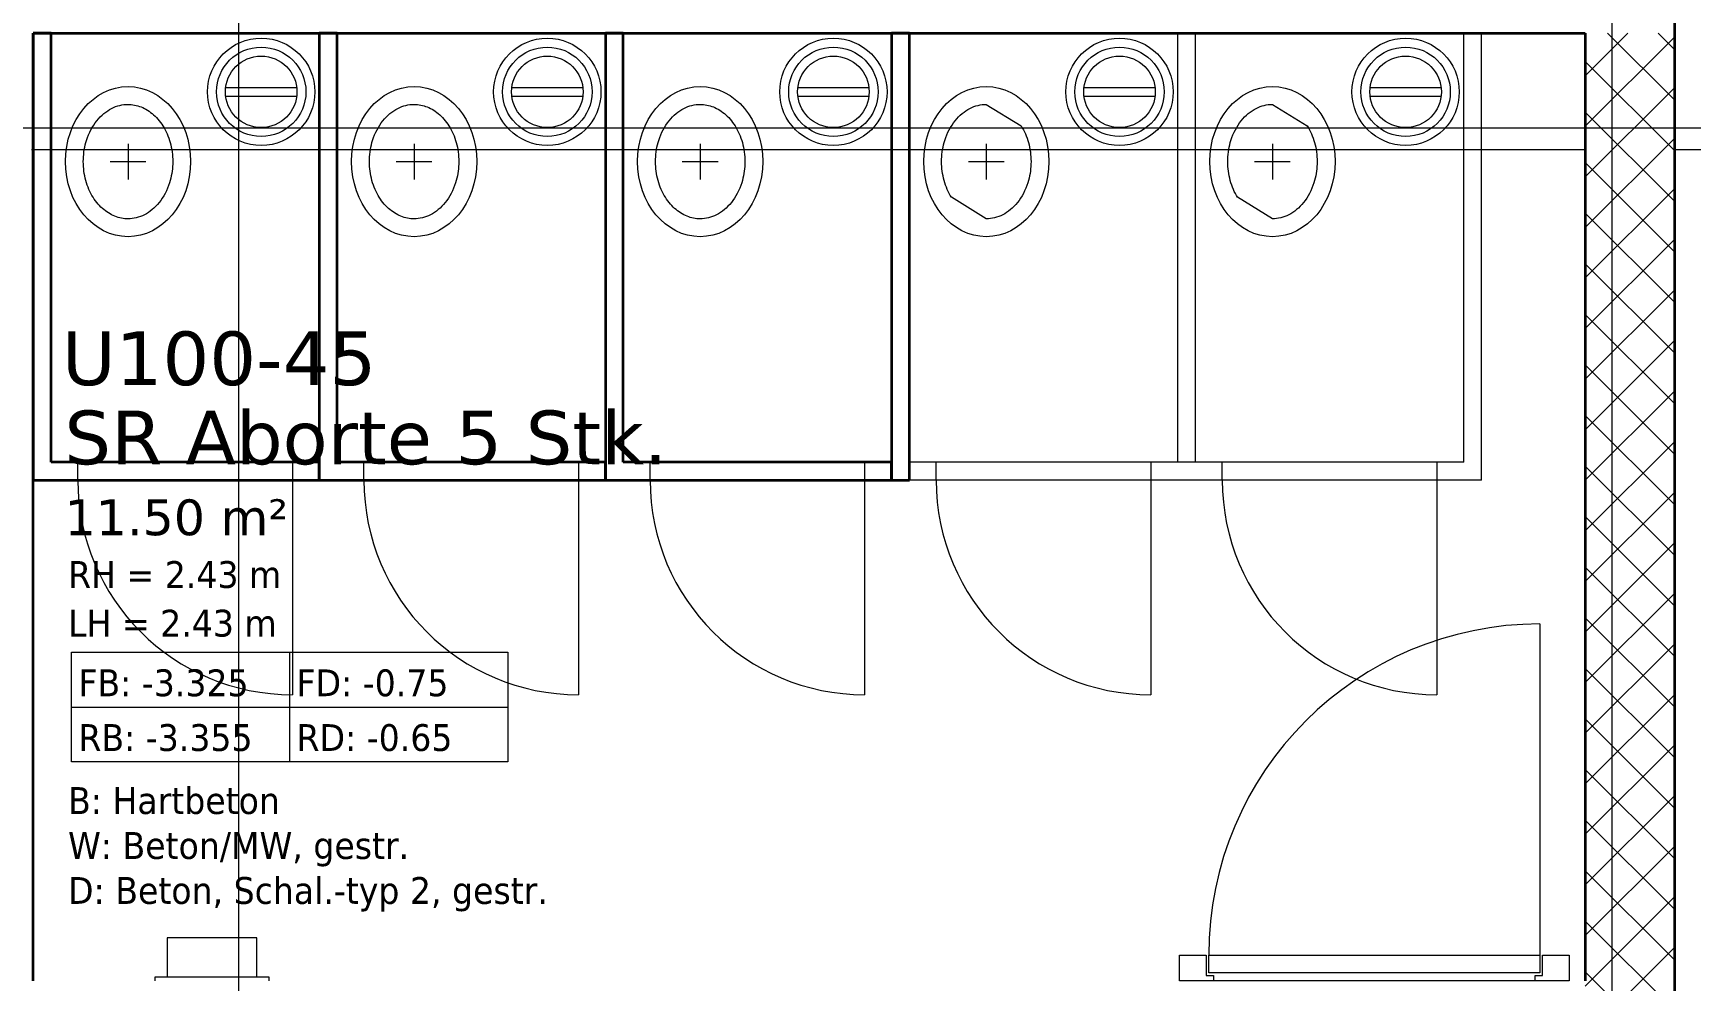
# Model space of a CAD drawing. Extents: x -1907 to 937, y -179 to 966.
# Drawn here: x -510.8 to -418.1, y 677.1 to 730.1 of the extents above; entities that cross this region are included whole.
import ezdxf
from ezdxf.lldxf.tags import DXFTag

# ---------------------------------------------------------------- set-up
doc = ezdxf.new("R2010")
doc.units = 0
doc.layers.get('0').update_dxf_attribs({"lineweight": 13})
for name, color, linetype, lineweight in [('A-AREA-____-IDEN', 7, 'Continuous', 5), ('A-DOOR-____-OTLN', 7, 'Continuous', 9), ('A-DOOR-FRAM-MCUT', 7, 'Continuous', 9), ('A-DOOR-OPNG-OTLN', 7, 'Continuous', 9), ('A-FLOR-____-OVHD', 7, 'Strichpunkt - Fein', 9), ('A-GENM-____-HDLN', 7, '_Verdeckte Linien_', 9), ('A-GENM-____-OTLN', 7, 'Continuous', 9), ('A-WALL-____-MCUT', 7, 'Continuous', 35), ('A-WALL-____-PATT', 7, 'Continuous', 35), ('M-EQPM-____-OTLN', 7, 'Continuous', 9), ('S-GRID-____-OTLN', 7, 'Continuous', 5)]:
    doc.layers.add(name, color=color, linetype=linetype, lineweight=lineweight)
doc.styles.get("Standard").update_dxf_attribs({"font": 'arial.ttf'})
tags = doc.linetypes.add('_Rasterlinie_', pattern=[0.375, 0.2, -0.05, 0.075, -0.05]).pattern_tags.tags
tags[10:11] = [DXFTag(74, 4), DXFTag(75, 0), DXFTag(340, '0'), DXFTag(46, 1.0), DXFTag(50, 0.0), DXFTag(44, 0.0), DXFTag(45, 0.0)]
tags[8:9] = [DXFTag(74, 4), DXFTag(75, 0), DXFTag(340, '0'), DXFTag(46, 1.0), DXFTag(50, 0.0), DXFTag(44, 0.0), DXFTag(45, 0.0)]
tags[6:7] = [DXFTag(74, 4), DXFTag(75, 0), DXFTag(340, '0'), DXFTag(46, 1.0), DXFTag(50, 0.0), DXFTag(44, 0.0), DXFTag(45, 0.0)]
tags[4:5] = [DXFTag(74, 4), DXFTag(75, 0), DXFTag(340, '0'), DXFTag(46, 1.0), DXFTag(50, 0.0), DXFTag(44, 0.0), DXFTag(45, 0.0)]
tags = doc.linetypes.add('_Verdeckte Linien_', pattern=[0.15, 0.1, -0.05]).pattern_tags.tags
tags[6:7] = [DXFTag(74, 4), DXFTag(75, 0), DXFTag(340, '0'), DXFTag(46, 1.0), DXFTag(50, 0.0), DXFTag(44, 0.0), DXFTag(45, 0.0)]
tags[4:5] = [DXFTag(74, 4), DXFTag(75, 0), DXFTag(340, '0'), DXFTag(46, 1.0), DXFTag(50, 0.0), DXFTag(44, 0.0), DXFTag(45, 0.0)]
tags = doc.linetypes.add('Strich Punkt fein', pattern=[0.2, 0.1, -0.05, 0, -0.05]).pattern_tags.tags
tags[10:11] = [DXFTag(74, 4), DXFTag(75, 0), DXFTag(340, '0'), DXFTag(46, 1.0), DXFTag(50, 0.0), DXFTag(44, 0.0), DXFTag(45, 0.0)]
tags[8:9] = [DXFTag(74, 4), DXFTag(75, 0), DXFTag(340, '0'), DXFTag(46, 1.0), DXFTag(50, 0.0), DXFTag(44, 0.0), DXFTag(45, 0.0)]
tags[6:7] = [DXFTag(74, 4), DXFTag(75, 0), DXFTag(340, '0'), DXFTag(46, 1.0), DXFTag(50, 0.0), DXFTag(44, 0.0), DXFTag(45, 0.0)]
tags[4:5] = [DXFTag(74, 4), DXFTag(75, 0), DXFTag(340, '0'), DXFTag(46, 1.0), DXFTag(50, 0.0), DXFTag(44, 0.0), DXFTag(45, 0.0)]
tags = doc.linetypes.add('Strichpunkt - Fein', pattern=[0.2, 0.1, -0.05, 0, -0.05]).pattern_tags.tags
tags[10:11] = [DXFTag(74, 4), DXFTag(75, 0), DXFTag(340, '0'), DXFTag(46, 1.0), DXFTag(50, 0.0), DXFTag(44, 0.0), DXFTag(45, 0.0)]
tags[8:9] = [DXFTag(74, 4), DXFTag(75, 0), DXFTag(340, '0'), DXFTag(46, 1.0), DXFTag(50, 0.0), DXFTag(44, 0.0), DXFTag(45, 0.0)]
tags[6:7] = [DXFTag(74, 4), DXFTag(75, 0), DXFTag(340, '0'), DXFTag(46, 1.0), DXFTag(50, 0.0), DXFTag(44, 0.0), DXFTag(45, 0.0)]
tags[4:5] = [DXFTag(74, 4), DXFTag(75, 0), DXFTag(340, '0'), DXFTag(46, 1.0), DXFTag(50, 0.0), DXFTag(44, 0.0), DXFTag(45, 0.0)]

# ---------------------------------------------------------------- blocks, each defined once
blk = doc.blocks.new('Referenz-A0UJ2810XE', base_point=(-1920.131, -159.413))
at = {"layer": 'A-AREA-____-IDEN', "color": 0, "linetype": 'Continuous', "ltscale": 0.13}
for p, q in [((-508.622, 695.525), (-484.222, 695.525)), ((-508.622, 689.402), (-508.622, 695.525)), ((-496.422, 695.525), (-496.422, 689.402)), ((-484.222, 695.525), (-484.222, 689.402)), ((-508.622, 692.463), (-484.222, 692.463)), ((-484.222, 689.402), (-508.622, 689.402))]:
    blk.add_line(p, q, dxfattribs=at)
at = {"layer": 'A-DOOR-____-OTLN', "color": 0, "linetype": 'Continuous', "ltscale": 0.13}
for p, q in [((-445.021, 678.588), (-426.501, 678.588)), ((-445.021, 677.588), (-445.021, 678.588)), ((-426.501, 678.588), (-426.501, 677.588)), ((-426.501, 677.588), (-445.021, 677.588))]:
    blk.add_line(p, q, dxfattribs=at)
at = {"layer": 'A-DOOR-____-OTLN', "color": 0, "linetype": 'Strich Punkt fein', "ltscale": 0.13}
blk.add_line((-426.761, 677.148), (-444.761, 677.148), dxfattribs=at)
at = {"layer": 'A-DOOR-FRAM-MCUT', "color": 0, "linetype": 'Continuous', "ltscale": 0.13}
for p, q in [((-446.661, 678.588), (-445.161, 678.588)), ((-446.661, 677.148), (-446.661, 678.588)), ((-445.161, 678.588), (-445.161, 677.448)), ((-426.361, 678.588), (-424.861, 678.588)), ((-426.361, 677.448), (-426.361, 678.588)), ((-424.861, 678.588), (-424.861, 677.148)), ((-444.761, 677.148), (-446.661, 677.148)), ((-445.161, 677.448), (-444.761, 677.448)), ((-444.761, 677.448), (-444.761, 677.148)), ((-426.761, 677.148), (-426.761, 677.448)), ((-426.761, 677.448), (-426.361, 677.448)), ((-424.861, 677.148), (-426.761, 677.148))]:
    blk.add_line(p, q, dxfattribs=at)
at = {"layer": 'A-DOOR-OPNG-OTLN', "color": 0, "linetype": 'Continuous', "ltscale": 0.13}
blk.add_line((-426.501, 697.108), (-426.501, 678.588), dxfattribs=at)
blk.add_ellipse((-426.501, 678.588), major_axis=(0, 18.52), ratio=1, start_param=0, end_param=1.570796, dxfattribs=at)
at = {"layer": 'A-FLOR-____-OVHD', "color": 0, "linetype": 'Strichpunkt - Fein', "ltscale": 0.13}
for p, q in [((-876.561, 724.85), (-334.161, 724.85)), ((-510.861, 723.65), (-423.961, 723.65)), ((-418.961, 723.65), (-337.384, 723.65))]:
    blk.add_line(p, q, dxfattribs=at)
at = {"layer": 'A-GENM-____-HDLN', "color": 0, "linetype": '_Verdeckte Linien_', "ltscale": 0.13}
for p, q in [((-445.761, 730.148), (-446.761, 730.148)), ((-446.761, 730.148), (-446.761, 706.148)), ((-445.761, 706.148), (-445.761, 730.148)), ((-429.761, 730.148), (-430.761, 730.148)), ((-430.761, 706.148), (-430.761, 730.148)), ((-429.761, 705.148), (-429.761, 730.148)), ((-452.008, 727.117), (-448.008, 727.117)), ((-436.008, 727.117), (-432.008, 727.117)), ((-452.008, 726.617), (-448.008, 726.617)), ((-436.008, 726.617), (-432.008, 726.617)), ((-457.457, 723.964), (-457.457, 721.964)), ((-441.457, 723.964), (-441.457, 721.964)), ((-458.457, 722.964), (-456.457, 722.964)), ((-442.457, 722.964), (-440.457, 722.964)), ((-430.761, 706.148), (-461.761, 706.148)), ((-460.261, 705.148), (-460.261, 706.148)), ((-448.261, 706.148), (-448.261, 693.148)), ((-444.261, 705.148), (-444.261, 706.148)), ((-432.261, 706.148), (-432.261, 693.148)), ((-429.761, 705.148), (-461.761, 705.148))]:
    blk.add_line(p, q, dxfattribs=at)
at = {"layer": 'A-GENM-____-HDLN', "color": 0, "linetype": 'Continuous'}
for p, q in [((-458.594, 725.809), (-458.485, 725.877)), ((-458.485, 725.877), (-458.374, 725.938)), ((-458.374, 725.938), (-458.261, 725.991)), ((-458.261, 725.991), (-458.148, 726.038)), ((-458.148, 726.038), (-458.034, 726.077)), ((-458.034, 726.077), (-457.919, 726.108)), ((-457.919, 726.108), (-457.804, 726.133)), ((-457.804, 726.133), (-457.688, 726.15)), ((-457.688, 726.15), (-457.573, 726.161)), ((-457.573, 726.161), (-457.457, 726.164)), ((-457.457, 726.164), (-455.506, 724.957)), ((-442.594, 725.809), (-442.485, 725.877)), ((-442.485, 725.877), (-442.374, 725.938)), ((-442.374, 725.938), (-442.261, 725.991)), ((-442.261, 725.991), (-442.148, 726.038)), ((-442.148, 726.038), (-442.034, 726.077)), ((-442.034, 726.077), (-441.919, 726.108)), ((-441.919, 726.108), (-441.804, 726.133)), ((-441.804, 726.133), (-441.688, 726.15)), ((-441.688, 726.15), (-441.573, 726.161)), ((-441.573, 726.161), (-441.457, 726.164)), ((-441.457, 726.164), (-439.506, 724.957)), ((-459.455, 724.878), (-459.375, 725.008)), ((-459.375, 725.008), (-459.29, 725.132)), ((-459.29, 725.132), (-459.2, 725.249)), ((-459.2, 725.249), (-459.107, 725.36)), ((-459.107, 725.36), (-459.01, 725.464)), ((-459.01, 725.464), (-458.91, 725.561)), ((-458.91, 725.561), (-458.807, 725.651)), ((-458.807, 725.651), (-458.702, 725.734)), ((-458.702, 725.734), (-458.594, 725.809)), ((-455.506, 724.957), (-455.443, 724.852)), ((-443.455, 724.878), (-443.375, 725.008)), ((-443.375, 725.008), (-443.29, 725.132)), ((-443.29, 725.132), (-443.2, 725.249)), ((-443.2, 725.249), (-443.107, 725.36)), ((-443.107, 725.36), (-443.01, 725.464)), ((-443.01, 725.464), (-442.91, 725.561)), ((-442.91, 725.561), (-442.807, 725.651)), ((-442.807, 725.651), (-442.702, 725.734)), ((-442.702, 725.734), (-442.594, 725.809)), ((-439.506, 724.957), (-439.443, 724.852)), ((-459.847, 723.898), (-459.813, 724.026)), ((-459.813, 724.026), (-459.776, 724.152)), ((-459.776, 724.152), (-459.723, 724.307)), ((-459.723, 724.307), (-459.665, 724.457)), ((-459.665, 724.457), (-459.6, 724.602)), ((-459.6, 724.602), (-459.53, 724.743)), ((-459.53, 724.743), (-459.455, 724.878)), ((-455.443, 724.852), (-455.383, 724.743)), ((-455.383, 724.743), (-455.327, 724.631)), ((-455.327, 724.631), (-455.274, 724.516)), ((-455.274, 724.516), (-455.225, 724.397)), ((-455.225, 724.397), (-455.179, 724.276)), ((-455.179, 724.276), (-455.138, 724.152)), ((-455.138, 724.152), (-455.1, 724.026)), ((-455.1, 724.026), (-455.067, 723.898)), ((-443.847, 723.898), (-443.813, 724.026)), ((-443.813, 724.026), (-443.776, 724.152)), ((-443.776, 724.152), (-443.723, 724.307)), ((-443.723, 724.307), (-443.665, 724.457)), ((-443.665, 724.457), (-443.6, 724.602)), ((-443.6, 724.602), (-443.53, 724.743)), ((-443.53, 724.743), (-443.455, 724.878)), ((-439.443, 724.852), (-439.383, 724.743)), ((-439.383, 724.743), (-439.327, 724.631)), ((-439.327, 724.631), (-439.274, 724.516)), ((-439.274, 724.516), (-439.225, 724.397)), ((-439.225, 724.397), (-439.179, 724.276)), ((-439.179, 724.276), (-439.138, 724.152)), ((-439.138, 724.152), (-439.1, 724.026)), ((-439.1, 724.026), (-439.067, 723.898)), ((-459.957, 722.964), (-459.955, 723.1)), ((-459.955, 723.1), (-459.948, 723.235)), ((-459.948, 723.235), (-459.936, 723.37)), ((-459.936, 723.37), (-459.921, 723.504)), ((-459.921, 723.504), (-459.9, 723.637)), ((-459.9, 723.637), (-459.876, 723.768)), ((-459.876, 723.768), (-459.847, 723.898)), ((-455.067, 723.898), (-455.038, 723.768)), ((-455.038, 723.768), (-455.014, 723.637)), ((-455.014, 723.637), (-454.993, 723.504)), ((-454.993, 723.504), (-454.977, 723.37)), ((-454.977, 723.37), (-454.966, 723.235)), ((-454.966, 723.235), (-454.959, 723.1)), ((-454.959, 723.1), (-454.957, 722.964)), ((-443.957, 722.964), (-443.955, 723.1)), ((-443.955, 723.1), (-443.948, 723.235)), ((-443.948, 723.235), (-443.936, 723.37)), ((-443.936, 723.37), (-443.921, 723.504)), ((-443.921, 723.504), (-443.9, 723.637)), ((-443.9, 723.637), (-443.876, 723.768)), ((-443.876, 723.768), (-443.847, 723.898)), ((-439.067, 723.898), (-439.038, 723.768)), ((-439.038, 723.768), (-439.014, 723.637)), ((-439.014, 723.637), (-438.993, 723.504)), ((-438.993, 723.504), (-438.977, 723.37)), ((-438.977, 723.37), (-438.966, 723.235)), ((-438.966, 723.235), (-438.959, 723.1)), ((-438.959, 723.1), (-438.957, 722.964)), ((-459.955, 722.829), (-459.957, 722.964)), ((-459.948, 722.694), (-459.955, 722.829)), ((-459.936, 722.559), (-459.948, 722.694)), ((-459.921, 722.425), (-459.936, 722.559)), ((-459.9, 722.292), (-459.921, 722.425)), ((-459.876, 722.161), (-459.9, 722.292)), ((-455.013, 722.292), (-455.038, 722.16)), ((-454.993, 722.425), (-455.013, 722.292)), ((-454.977, 722.559), (-454.993, 722.425)), ((-454.966, 722.694), (-454.977, 722.559)), ((-454.959, 722.829), (-454.966, 722.694)), ((-454.957, 722.964), (-454.959, 722.829)), ((-443.955, 722.829), (-443.957, 722.964)), ((-443.948, 722.694), (-443.955, 722.829)), ((-443.936, 722.559), (-443.948, 722.694)), ((-443.921, 722.425), (-443.936, 722.559)), ((-443.9, 722.292), (-443.921, 722.425)), ((-443.876, 722.161), (-443.9, 722.292)), ((-439.013, 722.292), (-439.038, 722.16)), ((-438.993, 722.425), (-439.013, 722.292)), ((-438.977, 722.559), (-438.993, 722.425)), ((-438.966, 722.694), (-438.977, 722.559)), ((-438.959, 722.829), (-438.966, 722.694)), ((-438.957, 722.964), (-438.959, 722.829)), ((-459.847, 722.031), (-459.876, 722.161)), ((-459.813, 721.902), (-459.847, 722.031)), ((-459.776, 721.776), (-459.813, 721.902)), ((-459.734, 721.653), (-459.776, 721.776)), ((-459.689, 721.532), (-459.734, 721.653)), ((-459.64, 721.413), (-459.689, 721.532)), ((-459.587, 721.298), (-459.64, 721.413)), ((-459.53, 721.186), (-459.587, 721.298)), ((-455.313, 721.327), (-455.384, 721.186)), ((-455.249, 721.472), (-455.313, 721.327)), ((-455.19, 721.622), (-455.249, 721.472)), ((-455.138, 721.776), (-455.19, 721.622)), ((-455.1, 721.902), (-455.138, 721.776)), ((-455.067, 722.031), (-455.1, 721.902)), ((-455.038, 722.16), (-455.067, 722.031)), ((-443.847, 722.031), (-443.876, 722.161)), ((-443.813, 721.902), (-443.847, 722.031)), ((-443.776, 721.776), (-443.813, 721.902)), ((-443.734, 721.653), (-443.776, 721.776)), ((-443.689, 721.532), (-443.734, 721.653)), ((-443.64, 721.413), (-443.689, 721.532)), ((-443.587, 721.298), (-443.64, 721.413)), ((-443.53, 721.186), (-443.587, 721.298)), ((-439.313, 721.327), (-439.384, 721.186)), ((-439.249, 721.472), (-439.313, 721.327)), ((-439.19, 721.622), (-439.249, 721.472)), ((-439.138, 721.776), (-439.19, 721.622)), ((-439.1, 721.902), (-439.138, 721.776)), ((-439.067, 722.031), (-439.1, 721.902)), ((-439.038, 722.16), (-439.067, 722.031)), ((-459.471, 721.077), (-459.53, 721.186)), ((-459.407, 720.972), (-459.471, 721.077)), ((-457.457, 719.764), (-459.407, 720.972)), ((-456.004, 720.368), (-456.107, 720.278)), ((-455.904, 720.465), (-456.004, 720.368)), ((-455.807, 720.569), (-455.904, 720.465)), ((-455.713, 720.68), (-455.807, 720.569)), ((-455.624, 720.797), (-455.713, 720.68)), ((-455.539, 720.921), (-455.624, 720.797)), ((-455.459, 721.051), (-455.539, 720.921)), ((-455.384, 721.186), (-455.459, 721.051)), ((-443.471, 721.077), (-443.53, 721.186)), ((-443.407, 720.972), (-443.471, 721.077)), ((-441.457, 719.764), (-443.407, 720.972)), ((-440.004, 720.368), (-440.107, 720.278)), ((-439.904, 720.465), (-440.004, 720.368)), ((-439.807, 720.569), (-439.904, 720.465)), ((-439.713, 720.68), (-439.807, 720.569)), ((-439.624, 720.797), (-439.713, 720.68)), ((-439.539, 720.921), (-439.624, 720.797)), ((-439.459, 721.051), (-439.539, 720.921)), ((-439.384, 721.186), (-439.459, 721.051)), ((-457.341, 719.768), (-457.457, 719.764)), ((-457.225, 719.778), (-457.341, 719.768)), ((-457.11, 719.796), (-457.225, 719.778)), ((-456.995, 719.82), (-457.11, 719.796)), ((-456.88, 719.852), (-456.995, 719.82)), ((-456.766, 719.891), (-456.88, 719.852)), ((-456.653, 719.937), (-456.766, 719.891)), ((-456.54, 719.991), (-456.653, 719.937)), ((-456.429, 720.052), (-456.54, 719.991)), ((-456.32, 720.12), (-456.429, 720.052)), ((-456.212, 720.195), (-456.32, 720.12)), ((-456.107, 720.278), (-456.212, 720.195)), ((-441.341, 719.768), (-441.457, 719.764)), ((-441.225, 719.778), (-441.341, 719.768)), ((-441.11, 719.796), (-441.225, 719.778)), ((-440.995, 719.82), (-441.11, 719.796)), ((-440.88, 719.852), (-440.995, 719.82)), ((-440.766, 719.891), (-440.88, 719.852)), ((-440.653, 719.937), (-440.766, 719.891)), ((-440.54, 719.991), (-440.653, 719.937)), ((-440.429, 720.052), (-440.54, 719.991)), ((-440.32, 720.12), (-440.429, 720.052)), ((-440.212, 720.195), (-440.32, 720.12)), ((-440.107, 720.278), (-440.212, 720.195))]:
    blk.add_line(p, q, dxfattribs=at)
at = {"layer": 'A-GENM-____-HDLN', "color": 0, "linetype": '_Verdeckte Linien_', "ltscale": 0.13}
for centre, radius in [((-450.008, 726.867), 3), ((-434.008, 726.867), 3), ((-450.008, 726.867), 2.5), ((-450.008, 726.867), 2), ((-434.008, 726.867), 2.5), ((-434.008, 726.867), 2)]:
    blk.add_circle(centre, radius, dxfattribs=at)
for centre in [(-457.457, 722.964), (-441.457, 722.964)]:
    blk.add_ellipse(centre, major_axis=(0, 4.2), ratio=0.833333, dxfattribs=at)
for centre in [(-448.261, 705.148), (-432.261, 705.148)]:
    blk.add_ellipse(centre, major_axis=(-12, 0), ratio=1, start_param=0, end_param=1.570796, dxfattribs=at)
at = {"layer": 'A-GENM-____-OTLN', "color": 0, "linetype": 'Continuous', "ltscale": 0.13}
for p, q in [((-500.008, 727.117), (-496.008, 727.117)), ((-484.008, 727.117), (-480.008, 727.117)), ((-468.008, 727.117), (-464.008, 727.117)), ((-506.594, 725.809), (-506.485, 725.877)), ((-506.485, 725.877), (-506.374, 725.938)), ((-506.374, 725.938), (-506.261, 725.991)), ((-506.261, 725.991), (-506.148, 726.038)), ((-506.148, 726.038), (-506.034, 726.077)), ((-506.034, 726.077), (-505.919, 726.108)), ((-505.919, 726.108), (-505.804, 726.133)), ((-505.804, 726.133), (-505.688, 726.15)), ((-505.688, 726.15), (-505.573, 726.161)), ((-505.573, 726.161), (-505.457, 726.164)), ((-505.457, 726.164), (-505.364, 726.162)), ((-505.364, 726.162), (-505.272, 726.155)), ((-505.272, 726.155), (-505.179, 726.144)), ((-505.179, 726.144), (-505.087, 726.129)), ((-505.087, 726.129), (-504.995, 726.108)), ((-504.995, 726.108), (-504.903, 726.083)), ((-504.903, 726.083), (-504.811, 726.054)), ((-504.811, 726.054), (-504.72, 726.02)), ((-504.72, 726.02), (-504.63, 725.981)), ((-504.63, 725.981), (-504.54, 725.938)), ((-504.54, 725.938), (-504.451, 725.89)), ((-504.451, 725.89), (-504.363, 725.837)), ((-500.008, 726.617), (-496.008, 726.617)), ((-490.594, 725.809), (-490.485, 725.877)), ((-490.485, 725.877), (-490.374, 725.938)), ((-490.374, 725.938), (-490.261, 725.991)), ((-490.261, 725.991), (-490.148, 726.038)), ((-490.148, 726.038), (-490.034, 726.077)), ((-490.034, 726.077), (-489.919, 726.108)), ((-489.919, 726.108), (-489.804, 726.133)), ((-489.804, 726.133), (-489.688, 726.15)), ((-489.688, 726.15), (-489.573, 726.161)), ((-489.573, 726.161), (-489.457, 726.164)), ((-489.457, 726.164), (-489.364, 726.162)), ((-489.364, 726.162), (-489.272, 726.155)), ((-489.272, 726.155), (-489.179, 726.144)), ((-489.179, 726.144), (-489.087, 726.129)), ((-489.087, 726.129), (-488.995, 726.108)), ((-488.995, 726.108), (-488.903, 726.083)), ((-488.903, 726.083), (-488.811, 726.054)), ((-488.811, 726.054), (-488.72, 726.02)), ((-488.72, 726.02), (-488.63, 725.981)), ((-488.63, 725.981), (-488.54, 725.938)), ((-488.54, 725.938), (-488.451, 725.89)), ((-488.451, 725.89), (-488.363, 725.837)), ((-484.008, 726.617), (-480.008, 726.617)), ((-474.594, 725.809), (-474.485, 725.877)), ((-474.485, 725.877), (-474.374, 725.938)), ((-474.374, 725.938), (-474.261, 725.991)), ((-474.261, 725.991), (-474.148, 726.038)), ((-474.148, 726.038), (-474.034, 726.077)), ((-474.034, 726.077), (-473.919, 726.108)), ((-473.919, 726.108), (-473.804, 726.133)), ((-473.804, 726.133), (-473.688, 726.15)), ((-473.688, 726.15), (-473.573, 726.161)), ((-473.573, 726.161), (-473.457, 726.164)), ((-473.457, 726.164), (-473.364, 726.162)), ((-473.364, 726.162), (-473.272, 726.155)), ((-473.272, 726.155), (-473.179, 726.144)), ((-473.179, 726.144), (-473.087, 726.129)), ((-473.087, 726.129), (-472.995, 726.108)), ((-472.995, 726.108), (-472.903, 726.083)), ((-472.903, 726.083), (-472.811, 726.054)), ((-472.811, 726.054), (-472.72, 726.02)), ((-472.72, 726.02), (-472.63, 725.981)), ((-472.63, 725.981), (-472.54, 725.938)), ((-472.54, 725.938), (-472.451, 725.89)), ((-472.451, 725.89), (-472.363, 725.837)), ((-468.008, 726.617), (-464.008, 726.617)), ((-507.455, 724.878), (-507.375, 725.008)), ((-507.375, 725.008), (-507.29, 725.132)), ((-507.29, 725.132), (-507.2, 725.249)), ((-507.2, 725.249), (-507.107, 725.36)), ((-507.107, 725.36), (-507.01, 725.464)), ((-507.01, 725.464), (-506.91, 725.561)), ((-506.91, 725.561), (-506.807, 725.651)), ((-506.807, 725.651), (-506.702, 725.734)), ((-506.702, 725.734), (-506.594, 725.809)), ((-504.363, 725.837), (-504.276, 725.78)), ((-504.276, 725.78), (-504.191, 725.718)), ((-504.191, 725.718), (-504.107, 725.651)), ((-504.107, 725.651), (-504.024, 725.579)), ((-504.024, 725.579), (-503.943, 725.503)), ((-503.943, 725.503), (-503.864, 725.423)), ((-503.864, 725.423), (-503.788, 725.338)), ((-503.788, 725.338), (-503.713, 725.249)), ((-503.713, 725.249), (-503.642, 725.156)), ((-503.642, 725.156), (-503.573, 725.058)), ((-503.573, 725.058), (-503.506, 724.957)), ((-503.506, 724.957), (-503.443, 724.852)), ((-491.455, 724.878), (-491.375, 725.008)), ((-491.375, 725.008), (-491.29, 725.132)), ((-491.29, 725.132), (-491.2, 725.249)), ((-491.2, 725.249), (-491.107, 725.36)), ((-491.107, 725.36), (-491.01, 725.464)), ((-491.01, 725.464), (-490.91, 725.561)), ((-490.91, 725.561), (-490.807, 725.651)), ((-490.807, 725.651), (-490.702, 725.734)), ((-490.702, 725.734), (-490.594, 725.809)), ((-488.363, 725.837), (-488.276, 725.78)), ((-488.276, 725.78), (-488.191, 725.718)), ((-488.191, 725.718), (-488.107, 725.651)), ((-488.107, 725.651), (-488.024, 725.579)), ((-488.024, 725.579), (-487.943, 725.503)), ((-487.943, 725.503), (-487.864, 725.423)), ((-487.864, 725.423), (-487.788, 725.338)), ((-487.788, 725.338), (-487.713, 725.249)), ((-487.713, 725.249), (-487.642, 725.156)), ((-487.642, 725.156), (-487.573, 725.058)), ((-487.573, 725.058), (-487.506, 724.957)), ((-487.506, 724.957), (-487.443, 724.852)), ((-475.455, 724.878), (-475.375, 725.008)), ((-475.375, 725.008), (-475.29, 725.132)), ((-475.29, 725.132), (-475.2, 725.249)), ((-475.2, 725.249), (-475.107, 725.36)), ((-475.107, 725.36), (-475.01, 725.464)), ((-475.01, 725.464), (-474.91, 725.561)), ((-474.91, 725.561), (-474.807, 725.651)), ((-474.807, 725.651), (-474.702, 725.734)), ((-474.702, 725.734), (-474.594, 725.809)), ((-472.363, 725.837), (-472.276, 725.78)), ((-472.276, 725.78), (-472.191, 725.718)), ((-472.191, 725.718), (-472.107, 725.651)), ((-472.107, 725.651), (-472.024, 725.579)), ((-472.024, 725.579), (-471.943, 725.503)), ((-471.943, 725.503), (-471.864, 725.423)), ((-471.864, 725.423), (-471.788, 725.338)), ((-471.788, 725.338), (-471.713, 725.249)), ((-471.713, 725.249), (-471.642, 725.156)), ((-471.642, 725.156), (-471.573, 725.058)), ((-471.573, 725.058), (-471.506, 724.957)), ((-471.506, 724.957), (-471.443, 724.852)), ((-507.847, 723.898), (-507.813, 724.026)), ((-507.813, 724.026), (-507.776, 724.152)), ((-507.776, 724.152), (-507.723, 724.307)), ((-507.723, 724.307), (-507.665, 724.457)), ((-507.665, 724.457), (-507.6, 724.602)), ((-507.6, 724.602), (-507.53, 724.743)), ((-507.53, 724.743), (-507.455, 724.878)), ((-503.443, 724.852), (-503.383, 724.743)), ((-503.383, 724.743), (-503.327, 724.631)), ((-503.327, 724.631), (-503.274, 724.516)), ((-503.274, 724.516), (-503.225, 724.397)), ((-503.225, 724.397), (-503.179, 724.276)), ((-503.179, 724.276), (-503.138, 724.152)), ((-503.138, 724.152), (-503.1, 724.026)), ((-503.1, 724.026), (-503.067, 723.898)), ((-491.847, 723.898), (-491.813, 724.026)), ((-491.813, 724.026), (-491.776, 724.152)), ((-491.776, 724.152), (-491.723, 724.307)), ((-491.723, 724.307), (-491.665, 724.457)), ((-491.665, 724.457), (-491.6, 724.602)), ((-491.6, 724.602), (-491.53, 724.743)), ((-491.53, 724.743), (-491.455, 724.878)), ((-487.443, 724.852), (-487.383, 724.743)), ((-487.383, 724.743), (-487.327, 724.631)), ((-487.327, 724.631), (-487.274, 724.516)), ((-487.274, 724.516), (-487.225, 724.397)), ((-487.225, 724.397), (-487.179, 724.276)), ((-487.179, 724.276), (-487.138, 724.152)), ((-487.138, 724.152), (-487.1, 724.026)), ((-487.1, 724.026), (-487.067, 723.898)), ((-475.847, 723.898), (-475.813, 724.026)), ((-475.813, 724.026), (-475.776, 724.152)), ((-475.776, 724.152), (-475.723, 724.307)), ((-475.723, 724.307), (-475.665, 724.457)), ((-475.665, 724.457), (-475.6, 724.602)), ((-475.6, 724.602), (-475.53, 724.743)), ((-475.53, 724.743), (-475.455, 724.878)), ((-471.443, 724.852), (-471.383, 724.743)), ((-471.383, 724.743), (-471.327, 724.631)), ((-471.327, 724.631), (-471.274, 724.516)), ((-471.274, 724.516), (-471.225, 724.397)), ((-471.225, 724.397), (-471.179, 724.276)), ((-471.179, 724.276), (-471.138, 724.152)), ((-471.138, 724.152), (-471.1, 724.026)), ((-471.1, 724.026), (-471.067, 723.898)), ((-507.957, 722.964), (-507.955, 723.1)), ((-507.955, 723.1), (-507.948, 723.235)), ((-507.948, 723.235), (-507.936, 723.37)), ((-507.936, 723.37), (-507.921, 723.504)), ((-507.921, 723.504), (-507.9, 723.637)), ((-507.9, 723.637), (-507.876, 723.768)), ((-507.876, 723.768), (-507.847, 723.898)), ((-505.457, 723.964), (-505.457, 721.964)), ((-503.067, 723.898), (-503.038, 723.768)), ((-503.038, 723.768), (-503.014, 723.637)), ((-503.014, 723.637), (-502.993, 723.504)), ((-502.993, 723.504), (-502.977, 723.37)), ((-502.977, 723.37), (-502.966, 723.235)), ((-502.966, 723.235), (-502.959, 723.1)), ((-502.959, 723.1), (-502.957, 722.964)), ((-491.957, 722.964), (-491.955, 723.1)), ((-491.955, 723.1), (-491.948, 723.235)), ((-491.948, 723.235), (-491.936, 723.37)), ((-491.936, 723.37), (-491.921, 723.504)), ((-491.921, 723.504), (-491.9, 723.637)), ((-491.9, 723.637), (-491.876, 723.768)), ((-491.876, 723.768), (-491.847, 723.898)), ((-489.457, 723.964), (-489.457, 721.964)), ((-487.067, 723.898), (-487.038, 723.768)), ((-487.038, 723.768), (-487.014, 723.637)), ((-487.014, 723.637), (-486.993, 723.504)), ((-486.993, 723.504), (-486.977, 723.37)), ((-486.977, 723.37), (-486.966, 723.235)), ((-486.966, 723.235), (-486.959, 723.1)), ((-486.959, 723.1), (-486.957, 722.964)), ((-475.957, 722.964), (-475.955, 723.1)), ((-475.955, 723.1), (-475.948, 723.235)), ((-475.948, 723.235), (-475.936, 723.37)), ((-475.936, 723.37), (-475.921, 723.504)), ((-475.921, 723.504), (-475.9, 723.637)), ((-475.9, 723.637), (-475.876, 723.768)), ((-475.876, 723.768), (-475.847, 723.898)), ((-473.457, 723.964), (-473.457, 721.964)), ((-471.067, 723.898), (-471.038, 723.768)), ((-471.038, 723.768), (-471.014, 723.637)), ((-471.014, 723.637), (-470.993, 723.504)), ((-470.993, 723.504), (-470.977, 723.37)), ((-470.977, 723.37), (-470.966, 723.235)), ((-470.966, 723.235), (-470.959, 723.1)), ((-470.959, 723.1), (-470.957, 722.964)), ((-507.955, 722.829), (-507.957, 722.964)), ((-507.948, 722.694), (-507.955, 722.829)), ((-507.936, 722.559), (-507.948, 722.694)), ((-507.921, 722.425), (-507.936, 722.559)), ((-507.9, 722.292), (-507.921, 722.425)), ((-507.876, 722.161), (-507.9, 722.292)), ((-506.457, 722.964), (-504.457, 722.964)), ((-503.013, 722.292), (-503.038, 722.16)), ((-502.993, 722.425), (-503.013, 722.292)), ((-502.977, 722.559), (-502.993, 722.425)), ((-502.966, 722.694), (-502.977, 722.559)), ((-502.959, 722.829), (-502.966, 722.694)), ((-502.957, 722.964), (-502.959, 722.829)), ((-491.955, 722.829), (-491.957, 722.964)), ((-491.948, 722.694), (-491.955, 722.829)), ((-491.936, 722.559), (-491.948, 722.694)), ((-491.921, 722.425), (-491.936, 722.559)), ((-491.9, 722.292), (-491.921, 722.425)), ((-491.876, 722.161), (-491.9, 722.292)), ((-490.457, 722.964), (-488.457, 722.964)), ((-487.013, 722.292), (-487.038, 722.16)), ((-486.993, 722.425), (-487.013, 722.292)), ((-486.977, 722.559), (-486.993, 722.425)), ((-486.966, 722.694), (-486.977, 722.559)), ((-486.959, 722.829), (-486.966, 722.694)), ((-486.957, 722.964), (-486.959, 722.829)), ((-475.955, 722.829), (-475.957, 722.964)), ((-475.948, 722.694), (-475.955, 722.829)), ((-475.936, 722.559), (-475.948, 722.694)), ((-475.921, 722.425), (-475.936, 722.559)), ((-475.9, 722.292), (-475.921, 722.425)), ((-475.876, 722.161), (-475.9, 722.292)), ((-474.457, 722.964), (-472.457, 722.964)), ((-471.013, 722.292), (-471.038, 722.16)), ((-470.993, 722.425), (-471.013, 722.292)), ((-470.977, 722.559), (-470.993, 722.425)), ((-470.966, 722.694), (-470.977, 722.559)), ((-470.959, 722.829), (-470.966, 722.694)), ((-470.957, 722.964), (-470.959, 722.829)), ((-507.847, 722.031), (-507.876, 722.161)), ((-507.813, 721.902), (-507.847, 722.031)), ((-507.776, 721.776), (-507.813, 721.902)), ((-507.734, 721.653), (-507.776, 721.776)), ((-507.689, 721.532), (-507.734, 721.653)), ((-507.64, 721.413), (-507.689, 721.532)), ((-507.587, 721.298), (-507.64, 721.413)), ((-507.53, 721.186), (-507.587, 721.298)), ((-503.313, 721.327), (-503.384, 721.186)), ((-503.249, 721.472), (-503.313, 721.327)), ((-503.19, 721.622), (-503.249, 721.472)), ((-503.138, 721.776), (-503.19, 721.622)), ((-503.1, 721.902), (-503.138, 721.776)), ((-503.067, 722.031), (-503.1, 721.902)), ((-503.038, 722.16), (-503.067, 722.031)), ((-491.847, 722.031), (-491.876, 722.161)), ((-491.813, 721.902), (-491.847, 722.031)), ((-491.776, 721.776), (-491.813, 721.902)), ((-491.734, 721.653), (-491.776, 721.776)), ((-491.689, 721.532), (-491.734, 721.653)), ((-491.64, 721.413), (-491.689, 721.532)), ((-491.587, 721.298), (-491.64, 721.413)), ((-491.53, 721.186), (-491.587, 721.298)), ((-487.313, 721.327), (-487.384, 721.186)), ((-487.249, 721.472), (-487.313, 721.327)), ((-487.19, 721.622), (-487.249, 721.472)), ((-487.138, 721.776), (-487.19, 721.622)), ((-487.1, 721.902), (-487.138, 721.776)), ((-487.067, 722.031), (-487.1, 721.902)), ((-487.038, 722.16), (-487.067, 722.031)), ((-475.847, 722.031), (-475.876, 722.161)), ((-475.813, 721.902), (-475.847, 722.031)), ((-475.776, 721.776), (-475.813, 721.902)), ((-475.734, 721.653), (-475.776, 721.776)), ((-475.689, 721.532), (-475.734, 721.653)), ((-475.64, 721.413), (-475.689, 721.532)), ((-475.587, 721.298), (-475.64, 721.413)), ((-475.53, 721.186), (-475.587, 721.298)), ((-471.313, 721.327), (-471.384, 721.186)), ((-471.249, 721.472), (-471.313, 721.327)), ((-471.19, 721.622), (-471.249, 721.472)), ((-471.138, 721.776), (-471.19, 721.622)), ((-471.1, 721.902), (-471.138, 721.776)), ((-471.067, 722.031), (-471.1, 721.902)), ((-471.038, 722.16), (-471.067, 722.031)), ((-507.471, 721.077), (-507.53, 721.186)), ((-507.407, 720.972), (-507.471, 721.077)), ((-507.341, 720.871), (-507.407, 720.972)), ((-507.272, 720.773), (-507.341, 720.871)), ((-507.2, 720.68), (-507.272, 720.773)), ((-507.126, 720.591), (-507.2, 720.68)), ((-507.049, 720.506), (-507.126, 720.591)), ((-506.971, 720.425), (-507.049, 720.506)), ((-506.89, 720.349), (-506.971, 720.425)), ((-506.807, 720.278), (-506.89, 720.349)), ((-504.004, 720.368), (-504.107, 720.278)), ((-503.904, 720.465), (-504.004, 720.368)), ((-503.807, 720.569), (-503.904, 720.465)), ((-503.713, 720.68), (-503.807, 720.569)), ((-503.624, 720.797), (-503.713, 720.68)), ((-503.539, 720.921), (-503.624, 720.797)), ((-503.459, 721.051), (-503.539, 720.921)), ((-503.384, 721.186), (-503.459, 721.051)), ((-491.471, 721.077), (-491.53, 721.186)), ((-491.407, 720.972), (-491.471, 721.077)), ((-491.341, 720.871), (-491.407, 720.972)), ((-491.272, 720.773), (-491.341, 720.871)), ((-491.2, 720.68), (-491.272, 720.773)), ((-491.126, 720.591), (-491.2, 720.68)), ((-491.049, 720.506), (-491.126, 720.591)), ((-490.971, 720.425), (-491.049, 720.506)), ((-490.89, 720.349), (-490.971, 720.425)), ((-490.807, 720.278), (-490.89, 720.349)), ((-488.004, 720.368), (-488.107, 720.278)), ((-487.904, 720.465), (-488.004, 720.368)), ((-487.807, 720.569), (-487.904, 720.465)), ((-487.713, 720.68), (-487.807, 720.569)), ((-487.624, 720.797), (-487.713, 720.68)), ((-487.539, 720.921), (-487.624, 720.797)), ((-487.459, 721.051), (-487.539, 720.921)), ((-487.384, 721.186), (-487.459, 721.051)), ((-475.471, 721.077), (-475.53, 721.186)), ((-475.407, 720.972), (-475.471, 721.077)), ((-475.341, 720.871), (-475.407, 720.972)), ((-475.272, 720.773), (-475.341, 720.871)), ((-475.2, 720.68), (-475.272, 720.773)), ((-475.126, 720.591), (-475.2, 720.68)), ((-475.049, 720.506), (-475.126, 720.591)), ((-474.971, 720.425), (-475.049, 720.506)), ((-474.89, 720.349), (-474.971, 720.425)), ((-474.807, 720.278), (-474.89, 720.349)), ((-472.004, 720.368), (-472.107, 720.278)), ((-471.904, 720.465), (-472.004, 720.368)), ((-471.807, 720.569), (-471.904, 720.465)), ((-471.713, 720.68), (-471.807, 720.569)), ((-471.624, 720.797), (-471.713, 720.68)), ((-471.539, 720.921), (-471.624, 720.797)), ((-471.459, 721.051), (-471.539, 720.921)), ((-471.384, 721.186), (-471.459, 721.051)), ((-506.723, 720.211), (-506.807, 720.278)), ((-506.637, 720.149), (-506.723, 720.211)), ((-506.551, 720.092), (-506.637, 720.149)), ((-506.463, 720.039), (-506.551, 720.092)), ((-506.374, 719.991), (-506.463, 720.039)), ((-506.284, 719.948), (-506.374, 719.991)), ((-506.193, 719.909), (-506.284, 719.948)), ((-506.102, 719.875), (-506.193, 719.909)), ((-506.011, 719.845), (-506.102, 719.875)), ((-505.919, 719.821), (-506.011, 719.845)), ((-505.827, 719.8), (-505.919, 719.821)), ((-505.735, 719.785), (-505.827, 719.8)), ((-505.642, 719.773), (-505.735, 719.785)), ((-505.55, 719.767), (-505.642, 719.773)), ((-505.457, 719.764), (-505.55, 719.767)), ((-505.341, 719.768), (-505.457, 719.764)), ((-505.225, 719.778), (-505.341, 719.768)), ((-505.11, 719.796), (-505.225, 719.778)), ((-504.995, 719.82), (-505.11, 719.796)), ((-504.88, 719.852), (-504.995, 719.82)), ((-504.766, 719.891), (-504.88, 719.852)), ((-504.653, 719.937), (-504.766, 719.891)), ((-504.54, 719.991), (-504.653, 719.937)), ((-504.429, 720.052), (-504.54, 719.991)), ((-504.32, 720.12), (-504.429, 720.052)), ((-504.212, 720.195), (-504.32, 720.12)), ((-504.107, 720.278), (-504.212, 720.195)), ((-490.723, 720.211), (-490.807, 720.278)), ((-490.637, 720.149), (-490.723, 720.211)), ((-490.551, 720.092), (-490.637, 720.149)), ((-490.463, 720.039), (-490.551, 720.092)), ((-490.374, 719.991), (-490.463, 720.039)), ((-490.284, 719.948), (-490.374, 719.991)), ((-490.193, 719.909), (-490.284, 719.948)), ((-490.102, 719.875), (-490.193, 719.909)), ((-490.011, 719.845), (-490.102, 719.875)), ((-489.919, 719.821), (-490.011, 719.845)), ((-489.827, 719.8), (-489.919, 719.821)), ((-489.735, 719.785), (-489.827, 719.8)), ((-489.642, 719.773), (-489.735, 719.785)), ((-489.55, 719.767), (-489.642, 719.773)), ((-489.457, 719.764), (-489.55, 719.767)), ((-489.341, 719.768), (-489.457, 719.764)), ((-489.225, 719.778), (-489.341, 719.768)), ((-489.11, 719.796), (-489.225, 719.778)), ((-488.995, 719.82), (-489.11, 719.796)), ((-488.88, 719.852), (-488.995, 719.82)), ((-488.766, 719.891), (-488.88, 719.852)), ((-488.653, 719.937), (-488.766, 719.891)), ((-488.54, 719.991), (-488.653, 719.937)), ((-488.429, 720.052), (-488.54, 719.991)), ((-488.32, 720.12), (-488.429, 720.052)), ((-488.212, 720.195), (-488.32, 720.12)), ((-488.107, 720.278), (-488.212, 720.195)), ((-474.723, 720.211), (-474.807, 720.278)), ((-474.637, 720.149), (-474.723, 720.211)), ((-474.551, 720.092), (-474.637, 720.149)), ((-474.463, 720.039), (-474.551, 720.092)), ((-474.374, 719.991), (-474.463, 720.039)), ((-474.284, 719.948), (-474.374, 719.991)), ((-474.193, 719.909), (-474.284, 719.948)), ((-474.102, 719.875), (-474.193, 719.909)), ((-474.011, 719.845), (-474.102, 719.875)), ((-473.919, 719.821), (-474.011, 719.845)), ((-473.827, 719.8), (-473.919, 719.821)), ((-473.735, 719.785), (-473.827, 719.8)), ((-473.642, 719.773), (-473.735, 719.785)), ((-473.55, 719.767), (-473.642, 719.773)), ((-473.457, 719.764), (-473.55, 719.767)), ((-473.341, 719.768), (-473.457, 719.764)), ((-473.225, 719.778), (-473.341, 719.768)), ((-473.11, 719.796), (-473.225, 719.778)), ((-472.995, 719.82), (-473.11, 719.796)), ((-472.88, 719.852), (-472.995, 719.82)), ((-472.766, 719.891), (-472.88, 719.852)), ((-472.653, 719.937), (-472.766, 719.891)), ((-472.54, 719.991), (-472.653, 719.937)), ((-472.429, 720.052), (-472.54, 719.991)), ((-472.32, 720.12), (-472.429, 720.052)), ((-472.212, 720.195), (-472.32, 720.12)), ((-472.107, 720.278), (-472.212, 720.195)), ((-508.261, 705.148), (-508.261, 706.148)), ((-496.261, 706.148), (-496.261, 693.148)), ((-492.261, 705.148), (-492.261, 706.148)), ((-480.261, 706.148), (-480.261, 693.148)), ((-476.261, 705.148), (-476.261, 706.148)), ((-464.261, 706.148), (-464.261, 693.148))]:
    blk.add_line(p, q, dxfattribs=at)
for centre, radius in [((-498.008, 726.867), 3), ((-482.008, 726.867), 3), ((-466.008, 726.867), 3), ((-498.008, 726.867), 2.5), ((-498.008, 726.867), 2), ((-482.008, 726.867), 2.5), ((-482.008, 726.867), 2), ((-466.008, 726.867), 2.5), ((-466.008, 726.867), 2)]:
    blk.add_circle(centre, radius, dxfattribs=at)
for centre in [(-505.457, 722.964), (-489.457, 722.964), (-473.457, 722.964)]:
    blk.add_ellipse(centre, major_axis=(0, 4.2), ratio=0.833333, dxfattribs=at)
for centre in [(-496.261, 705.148), (-480.261, 705.148), (-464.261, 705.148)]:
    blk.add_ellipse(centre, major_axis=(-12, 0), ratio=1, start_param=0, end_param=1.570796, dxfattribs=at)
at = {"layer": 'A-WALL-____-MCUT', "color": 0, "linetype": 'Continuous', "ltscale": 0.35}
for p, q in [((-418.961, 672.148), (-418.961, 804.85)), ((-510.761, 677.148), (-510.761, 730.148)), ((-510.761, 730.148), (-423.961, 730.148)), ((-509.761, 730.148), (-510.761, 730.148)), ((-510.761, 730.148), (-510.761, 705.148)), ((-509.761, 706.148), (-509.761, 730.148)), ((-493.761, 730.148), (-494.761, 730.148)), ((-494.761, 730.148), (-494.761, 705.148)), ((-493.761, 706.148), (-493.761, 730.148)), ((-477.761, 730.148), (-478.761, 730.148)), ((-478.761, 730.148), (-478.761, 705.148)), ((-477.761, 706.148), (-477.761, 730.148)), ((-461.761, 730.148), (-462.761, 730.148)), ((-462.761, 730.148), (-462.761, 705.148)), ((-461.761, 705.148), (-461.761, 730.148)), ((-423.961, 730.148), (-423.961, 677.148)), ((-494.761, 706.148), (-509.761, 706.148)), ((-494.761, 705.148), (-494.761, 706.148)), ((-478.761, 706.148), (-493.761, 706.148)), ((-478.761, 705.148), (-478.761, 706.148)), ((-462.761, 706.148), (-477.761, 706.148)), ((-462.761, 705.148), (-462.761, 706.148)), ((-510.761, 705.148), (-494.761, 705.148)), ((-494.761, 705.148), (-478.761, 705.148)), ((-478.761, 705.148), (-462.761, 705.148)), ((-462.761, 705.148), (-461.761, 705.148))]:
    blk.add_line(p, q, dxfattribs=at)
at = {"layer": 'A-WALL-____-PATT', "color": 0, "linetype": 'Continuous', "lineweight": 9, "ltscale": 0.13}
for p, q in [((-423.961, 727.769), (-421.583, 730.148)), ((-423.961, 724.941), (-418.961, 729.941)), ((-418.961, 726.392), (-422.717, 730.148)), ((-418.961, 729.221), (-419.889, 730.148)), ((-418.961, 723.564), (-423.961, 728.564)), ((-423.961, 722.113), (-418.961, 727.113)), ((-418.961, 720.736), (-423.961, 725.736)), ((-423.961, 719.284), (-418.961, 724.284)), ((-418.961, 717.907), (-423.961, 722.907)), ((-423.961, 716.456), (-418.961, 721.456)), ((-418.961, 715.079), (-423.961, 720.079)), ((-423.961, 713.627), (-418.961, 718.627)), ((-418.961, 712.25), (-423.961, 717.25)), ((-423.961, 710.799), (-418.961, 715.799)), ((-418.961, 709.422), (-423.961, 714.422)), ((-423.961, 707.97), (-418.961, 712.97)), ((-418.961, 706.593), (-423.961, 711.593)), ((-423.961, 705.142), (-418.961, 710.142)), ((-418.961, 703.765), (-423.961, 708.765)), ((-423.961, 702.314), (-418.961, 707.314)), ((-418.961, 700.937), (-423.961, 705.937)), ((-423.961, 699.485), (-418.961, 704.485)), ((-418.961, 698.108), (-423.961, 703.108)), ((-423.961, 696.657), (-418.961, 701.657)), ((-418.961, 695.28), (-423.961, 700.28)), ((-423.961, 693.828), (-418.961, 698.828)), ((-418.961, 692.451), (-423.961, 697.451)), ((-423.961, 691), (-418.961, 696)), ((-418.961, 689.623), (-423.961, 694.623)), ((-423.961, 688.171), (-418.961, 693.171)), ((-418.961, 686.794), (-423.961, 691.794)), ((-423.961, 685.343), (-418.961, 690.343)), ((-418.961, 683.966), (-423.961, 688.966)), ((-423.961, 682.515), (-418.961, 687.515)), ((-418.961, 681.138), (-423.961, 686.138)), ((-423.961, 679.686), (-418.961, 684.686)), ((-418.961, 678.309), (-423.961, 683.309)), ((-423.961, 676.858), (-418.961, 681.858)), ((-418.961, 675.481), (-423.961, 680.481)), ((-423.961, 674.029), (-418.961, 679.029)), ((-418.961, 672.652), (-423.961, 677.652))]:
    blk.add_line(p, q, dxfattribs=at)
at = {"layer": 'M-EQPM-____-OTLN', "color": 0, "linetype": 'Continuous', "ltscale": 0.13}
for p, q in [((-503.261, 679.548), (-503.261, 677.348)), ((-498.261, 679.548), (-503.261, 679.548)), ((-498.261, 677.348), (-498.261, 679.548)), ((-503.961, 677.348), (-503.961, 677.148)), ((-497.561, 677.348), (-503.961, 677.348)), ((-497.561, 677.148), (-497.561, 677.348))]:
    blk.add_line(p, q, dxfattribs=at)
at = {"layer": 'S-GRID-____-OTLN', "color": 0, "linetype": '_Rasterlinie_', "ltscale": 0.13}
for p, q in [((-499.261, 186.65), (-499.261, 950.472)), ((-422.461, 186.65), (-422.461, 950.472))]:
    blk.add_line(p, q, dxfattribs=at)
at = {"layer": 'A-AREA-____-IDEN', "color": 0, "linetype": 'Continuous', "ltscale": 0.13, "attachment_point": 1}
for s, insert, char_height in [('{\\fVerdana;U100-45}', (-509.159, 713.465), 3), ('{\\fVerdana;SR Aborte 5 Stk.}', (-509.016, 709.042), 3), ('{\\fVerdana;11.50 m²}', (-509.006, 704.072), 2), ('{\\W0.9;\\fVerdana;RH = 2.43 m}', (-508.808, 700.623), 1.5), ('{\\W0.9;\\fVerdana;LH = 2.43 m}', (-508.808, 697.902), 1.5), ('{\\W0.9;\\fVerdana;FB: -3.325}', (-508.232, 694.566), 1.5), ('{\\W0.9;\\fVerdana;FD: -0.75}', (-496.032, 694.566), 1.5), ('{\\W0.9;\\fVerdana;RB: -3.355}', (-508.232, 691.504), 1.5), ('{\\W0.9;\\fVerdana;RD: -0.65}', (-496.032, 691.504), 1.5), ('{\\W0.9;\\fVerdana;B: Hartbeton}', (-508.808, 687.98), 1.5), ('{\\W0.9;\\fVerdana;W: Beton/MW, gestr.}', (-508.808, 685.466), 1.5), ('{\\W0.9;\\fVerdana;D: Beton, Schal.-typ 2, gestr.}', (-508.808, 682.953), 1.5)]:
    blk.add_mtext(s, dxfattribs=dict(at, insert=insert, char_height=char_height))

msp = doc.modelspace()

# ---------------------------------------------------------------- block references
at = {"color": 9, "lineweight": 25, "ltscale": 0.25, "true_color": 0xc0c0c0}
msp.add_blockref('Referenz-A0UJ2810XE', (-1920.131, -159.413), dxfattribs=at)

doc.saveas('drawing.dxf')
